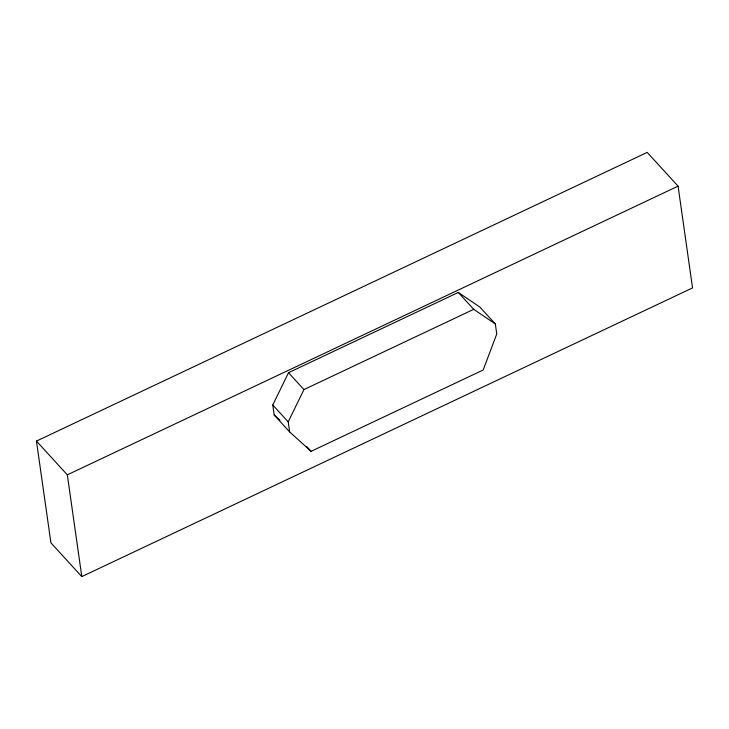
<?xml version="1.0" encoding="UTF-8"?>
<svg xmlns="http://www.w3.org/2000/svg" width="729" height="729" viewBox="0 0 729 729"><rect width="100%" height="100%" fill="white"/><g stroke="black" fill="none" stroke-linecap="round" stroke-linejoin="round"><path stroke-width="1.09" d="M272.774 405.005L288.502 372.701L458.295 292.447L479.892 307.082L495.328 323.958L496.759 334L483.181 369.995L311.101 451.333L289.641 431.914L274.195 415.038L272.774 405.005L288.21 421.881L289.641 431.914M288.21 421.881L303.938 389.578L473.732 309.324L495.328 323.958M36.45 441.091L647.197 152.397L678.07 186.15L692.55 287.909L81.803 576.603L50.93 542.85L36.45 441.091L67.323 474.843L81.803 576.603M67.323 474.843L678.07 186.15M274.195 415.038L279.982 420.269M458.295 292.447L473.732 309.324M288.502 372.701L303.938 389.578M306.69 446.512L311.101 451.333"/></g></svg>
